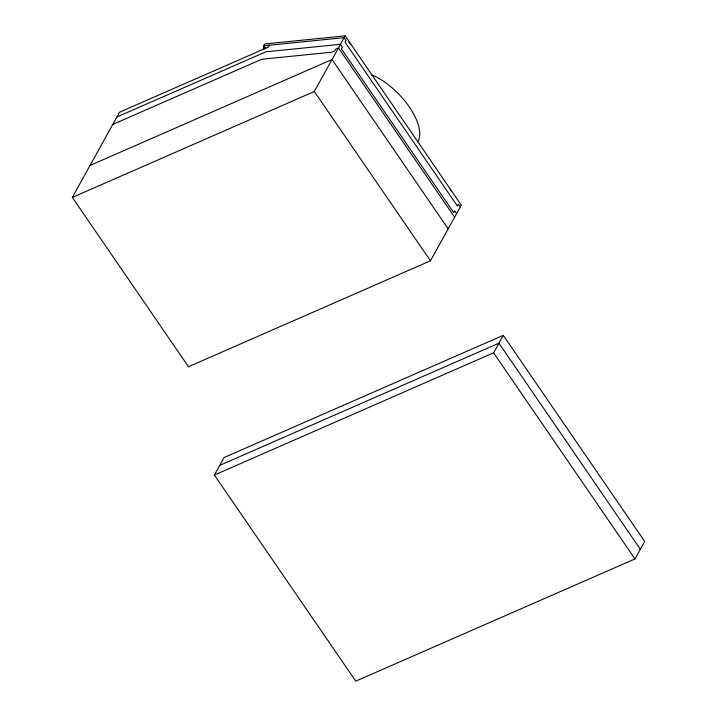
<?xml version="1.0" encoding="UTF-8"?>
<svg xmlns="http://www.w3.org/2000/svg" width="717" height="717" viewBox="0 0 717 717"><rect width="100%" height="100%" fill="white"/><g stroke="black" fill="none" stroke-linecap="round" stroke-linejoin="round"><path stroke-width="1.08" d="M263.435 49.518L264.134 45.108M263.901 49.473L264.241 47.268M265.657 48.532L263.766 45.771L264.77 43.961L345.155 35.85L461.3 205.161L430.46 260.8L188.472 366.728L72.327 197.417L119.569 112.193L268.481 47.008L269.484 45.198M72.327 197.417L314.315 91.489L345.155 35.85M214.374 475.039L224.062 457.545L503.28 335.323L644.673 541.434L634.975 558.928L355.766 681.15L214.374 475.039L493.583 352.809L503.28 335.323M116.898 117.014L265.81 51.83L340.467 44.293L342.368 47.053L341.364 48.864L453.718 212.653L454.721 210.843L456.621 213.603M112.784 124.435L261.696 59.251L331.881 52.171L334.669 50.943L335.673 49.132L338.469 47.914L454.614 217.224M90.046 165.448L332.034 59.52L448.179 228.831M219.716 465.387L498.933 343.165L640.326 549.276M263.766 45.771L344.151 37.66L346.042 40.421L345.038 42.231L457.401 206.012L458.405 204.211L460.296 206.971M348.964 41.891L350.604 44.275M449.962 189.127L451.593 191.502M314.315 91.489L430.46 260.8M493.583 352.809L634.975 558.928M371.415 74.676A48.102 22.487 45.7 0 1 408.547 105.802A48.102 22.487 45.7 0 1 418.316 140.917"/></g></svg>
